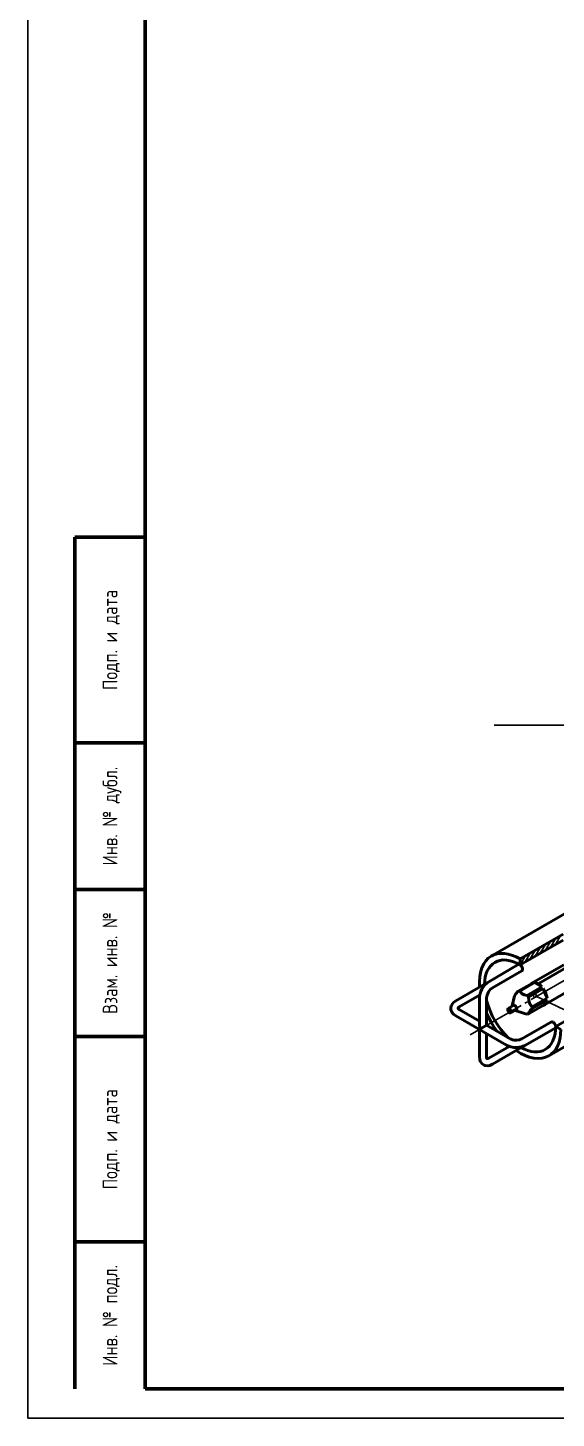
# Model space of a CAD drawing. Header units: metres. Extents: x 0 to 1188, y 0 to 840.
# Drawn here: x 0 to 179.9, y 0 to 473.4 of the extents above; entities that cross this region are included whole.
import ezdxf
from ezdxf.enums import TextEntityAlignment as Align

# ---------------------------------------------------------------- set-up
doc = ezdxf.new("R2010")
doc.units = ezdxf.units.M
doc.linetypes.add('DK3S_CENTER', pattern=[24, 20, -1.5, 1, -1.5])
for name, color, linetype, lineweight in [('DK3S_AXIS', 7, 'DK3S_CENTER', 30), ('DK3S_FRAME', 7, 'Continuous', 60), ('DK3S_ISO', 7, 'Continuous', 50), ('DK3S_TEXT', 7, 'Continuous', 25), ('DK3S_THIN', 7, 'Continuous', 30)]:
    doc.layers.add(name, color=color, linetype=linetype, lineweight=lineweight)
doc.styles.add('DK3S_GOST', font='GOST.shx', dxfattribs={"oblique": 15})

msp = doc.modelspace()

# ---------------------------------------------------------------- linework, layer by layer
at = {"layer": 'DK3S_AXIS'}
msp.add_line((150.62, 130.58), (439.18, 297.18), dxfattribs=at)
at = {"layer": 'DK3S_FRAME'}
for p, q in [((16, 10), (16, 300)), ((16, 300), (40, 300)), ((16, 230), (40, 230)), ((16, 180), (40, 180)), ((16, 130), (40, 130)), ((16, 60), (40, 60))]:
    msp.add_line(p, q, dxfattribs=at)
msp.add_lwpolyline([(40, 10), (1178, 10), (1178, 830), (40, 830)], close=True, dxfattribs=at)
at = {"layer": 'DK3S_ISO'}
for points in [[(157.8, 157.34), (340.08, 262.58)], [(177.4, 123.4), (359.66, 228.64)], [(167.6, 156.38), (182.24, 164.82)], [(167.6, 154.38), (182.24, 162.82)], [(153.8, 146.82), (153.74, 148.7), (153.84, 150.26), (154.1, 151.8), (154.54, 153.3), (155.22, 154.7), (155.92, 155.72), (156.78, 156.62), (157.8, 157.34)], [(157.8, 157.34), (158.64, 157.76), (159.84, 158.12), (161.08, 158.26), (162.32, 158.22), (163.56, 158.02), (165.06, 157.58), (166.22, 157.1), (167.6, 156.38)], [(167.6, 154.38), (167.6, 156.38)], [(155.48, 147.8), (155.56, 149.02), (155.76, 150.24), (156.08, 151.42), (156.44, 152.28), (157.04, 153.34), (157.6, 154.06), (158.26, 154.7), (159.02, 155.22)], [(166.98, 154.44), (156.94, 148.64)], [(168.22, 152.32), (158.16, 146.52)], [(159.02, 155.22), (159.86, 155.62), (160.76, 155.88), (161.68, 156.02), (162.94, 156), (164.16, 155.78), (165.36, 155.44), (166.5, 154.96), (167.6, 154.38)], [(167.6, 154.38), (167.3, 154.48), (166.98, 154.44)], [(168.22, 152.32), (168.42, 152.58), (168.46, 152.94), (168.4, 153.28), (168.1, 153.9), (167.6, 154.38)], [(171.6, 148.14), (182.44, 154.4)], [(173.74, 147.92), (184.58, 154.18)], [(155.72, 147.94), (145.68, 142.14)], [(156.94, 148.64), (156.42, 148.28), (155.7, 147.66), (155.1, 146.92), (154.58, 146.12), (154.18, 145.24), (153.96, 144.64), (153.78, 143.72), (153.74, 143.08)], [(156.06, 147.98), (155.72, 147.94)], [(166.98, 145.4), (172, 148.3)], [(167.46, 145.44), (172.48, 148.34)], [(170, 143.96), (175.02, 146.86)], [(171.26, 147.88), (171.6, 148.14)], [(171.6, 148.14), (172, 148.3)], [(172.48, 148.34), (173.14, 148.22), (173.74, 147.92)], [(172.48, 148.34), (175.02, 146.86)], [(173.74, 147.92), (174.3, 147.56), (175.02, 146.86)], [(175.9, 140.72), (186.72, 146.96)], [(145.68, 142.14), (144.94, 141.6), (144.54, 141.14), (144.12, 140.34), (144, 139.74), (144.04, 139.12), (144.36, 138.26), (144.94, 137.56), (145.68, 137.02)], [(153.82, 144), (146.9, 140.02)], [(153.74, 143.08), (153.74, 133.78)], [(158.16, 146.52), (157.44, 145.92), (156.86, 145.16), (156.56, 144.6), (156.34, 144.02), (156.18, 143.08)], [(156.18, 143.08), (156.18, 133.78)], [(163.52, 129.54), (162.26, 130.9), (161.08, 132.34), (160, 133.86), (159.02, 135.42), (158.14, 137.06), (157.38, 138.76), (156.72, 140.48), (156.18, 142.26)], [(164.94, 140.42), (165.72, 143.78)], [(165.72, 143.78), (166.04, 144.38), (166.98, 145.4)], [(166.98, 145.4), (167.46, 145.44)], [(167.46, 145.44), (167.82, 144.9), (168.34, 144.48)], [(168.34, 144.48), (168.98, 144.2), (170, 143.96)], [(170, 143.96), (170.46, 143.38)], [(170.46, 143.38), (175.5, 146.28)], [(170.46, 143.38), (170.52, 142.38), (170.76, 141.42), (171.08, 140.84), (171.74, 140.1)], [(171.74, 140.1), (176.76, 143)], [(171.74, 139.48), (176.76, 142.38)], [(175.5, 146.28), (176.76, 143)], [(175.5, 146.28), (176, 145.46), (176.4, 144.58), (176.68, 143.64), (176.76, 143)], [(176.76, 142.38), (175.5, 140.56)], [(176.76, 142.38), (176.64, 141.74), (176.54, 141.44), (176.16, 140.9), (175.9, 140.72)], [(146.9, 140.02), (146.64, 139.84), (146.44, 139.58), (146.64, 139.32), (146.9, 139.14)], [(146.9, 139.14), (153.74, 135.2)], [(159.76, 131.72), (158.7, 133.26), (157.72, 134.86), (156.84, 136.5), (156.18, 137.9)], [(164.4, 138.04), (164.1, 138.02), (163.82, 138.18), (163.46, 138.66), (163.38, 138.96), (163.38, 139.26), (163.54, 139.52)], [(163.54, 139.52), (165.52, 140.68)], [(163.54, 139.52), (163.96, 139.48)], [(163.96, 139.48), (164.22, 139.26), (164.42, 138.98), (164.54, 138.66), (164.56, 138.32), (164.4, 138.04)], [(164.4, 138.04), (166.38, 139.18)], [(164.92, 140.32), (164.94, 140.42)], [(164.94, 140.42), (165.1, 140.7), (165.4, 140.78), (165.7, 140.68)], [(165.7, 140.68), (166.16, 140.24), (166.44, 139.66), (166.48, 139.34), (166.42, 139.02), (166.2, 138.8), (165.88, 138.8)], [(165.88, 138.8), (165.78, 138.84)], [(165.88, 138.8), (169.1, 137.82)], [(170, 137.62), (169.1, 137.82)], [(170.46, 137.66), (170, 137.62)], [(170.46, 137.66), (175.5, 140.56)], [(171.74, 139.48), (171.06, 138.78), (170.68, 138.26), (170.52, 137.98), (170.46, 137.66)], [(171.74, 140.1), (171.74, 139.48)], [(175.9, 140.72), (175.5, 140.56)], [(145.68, 137.02), (153.74, 132.38)], [(154.1, 132.58), (153.84, 133.16), (153.74, 133.78)], [(154.1, 132.58), (153.74, 132.38)], [(153.74, 132.38), (154.1, 132.58)], [(155.82, 133.58), (154.1, 132.58)], [(154.96, 131.66), (154.46, 132.06), (154.1, 132.58)], [(155.82, 133.58), (156.18, 133.78)], [(156.18, 133.78), (155.82, 133.58)], [(156.18, 133.78), (164.22, 129.14)], [(168.2, 129.14), (178.24, 134.94)], [(169.42, 127.02), (179.48, 132.82)], [(179.72, 133.38), (179.68, 132.14), (179.52, 130.9), (179.22, 129.7), (178.78, 128.52), (178.18, 127.44), (177.62, 126.7), (176.94, 126.06), (176.18, 125.52)], [(178.24, 134.94), (178.56, 134.98), (178.86, 134.88)], [(178.86, 134.88), (179.36, 134.4), (179.66, 133.78), (179.72, 133.44), (179.68, 133.08), (179.48, 132.82)], [(179.72, 133.38), (185.7, 136.82)], [(179.72, 133.38), (181.46, 132.38)], [(153.74, 132.38), (153.74, 123.08)], [(154.96, 131.66), (163, 127.02)], [(156.18, 130.96), (156.18, 123.08)], [(164.22, 129.14), (165.12, 128.8), (165.74, 128.7), (166.38, 128.68), (167.32, 128.8), (168.2, 129.14)], [(181.46, 132.38), (181.38, 130.82), (181.22, 129.58), (180.86, 128.06), (180.42, 126.9), (179.82, 125.8), (179.08, 124.8), (178.18, 123.94), (177.4, 123.4)], [(156.94, 122.64), (163.86, 126.62)], [(158.16, 120.52), (168.22, 126.32)], [(163, 127.02), (163.58, 126.74), (164.48, 126.44), (165.42, 126.28), (166.38, 126.24), (167.32, 126.32), (167.94, 126.44), (168.86, 126.74), (169.42, 127.02)], [(177.4, 123.4), (176.26, 122.88), (175.06, 122.58), (173.82, 122.48), (172.26, 122.62), (170.74, 122.98), (169.28, 123.52), (167.88, 124.22), (166.28, 125.2)], [(176.18, 125.52), (175.34, 125.14), (174.46, 124.88), (173.54, 124.74), (172.32, 124.76), (171.4, 124.88), (170.22, 125.2), (169.06, 125.64), (167.96, 126.18)], [(168.42, 126.58), (168.22, 126.32)], [(153.74, 123.08), (153.84, 122.12), (154.04, 121.52), (154.6, 120.72), (155.1, 120.34)], [(155.1, 120.34), (155.7, 120.08), (156.66, 120.02), (157.28, 120.14), (158.16, 120.52)], [(156.18, 123.08), (156.2, 122.76), (156.32, 122.46), (156.64, 122.5), (156.94, 122.64)]]:
    msp.add_lwpolyline(points, dxfattribs=at)
at = {"layer": 'DK3S_THIN'}
for p, q in [((238, 236), (158.72, 236)), ((174.48, 158.34), (176.2, 161.34)), ((176.2, 159.34), (177.92, 162.34)), ((177.9, 160.32), (179.64, 163.32)), ((179.62, 161.32), (181.36, 164.32)), ((167.6, 156.34), (167.64, 156.4)), ((167.62, 154.38), (169.34, 157.38)), ((169.34, 155.38), (171.06, 158.38)), ((171.04, 156.36), (172.78, 159.36)), ((172.76, 157.36), (174.5, 160.36)), ((172.7, 143.82), (218, 122))]:
    msp.add_line(p, q, dxfattribs=at)
msp.add_lwpolyline([(0, 0), (1188, 0), (1188, 840), (0, 840)], close=True, dxfattribs=at)
at = {"layer": 'DK3S_THIN', "const_width": 1}
msp.add_lwpolyline([(172.45, 143.82, 1), (172.95, 143.82, 1)], format="xyb", close=True, dxfattribs=at)

# ---------------------------------------------------------------- texts
at = {"layer": 'DK3S_TEXT', "style": 'DK3S_GOST'}
for s, p in [('Подп. и дата', (28, 265)), ('Инв. № дубл.', (28, 205)), ('Взам. инв. №', (28, 155)), ('Подп. и дата', (28, 95)), ('Инв. № подл.', (28, 35))]:
    msp.add_text(s, height=5, rotation=90, dxfattribs=at).set_placement(p, align=Align.MIDDLE_CENTER)

doc.saveas('drawing.dxf')
